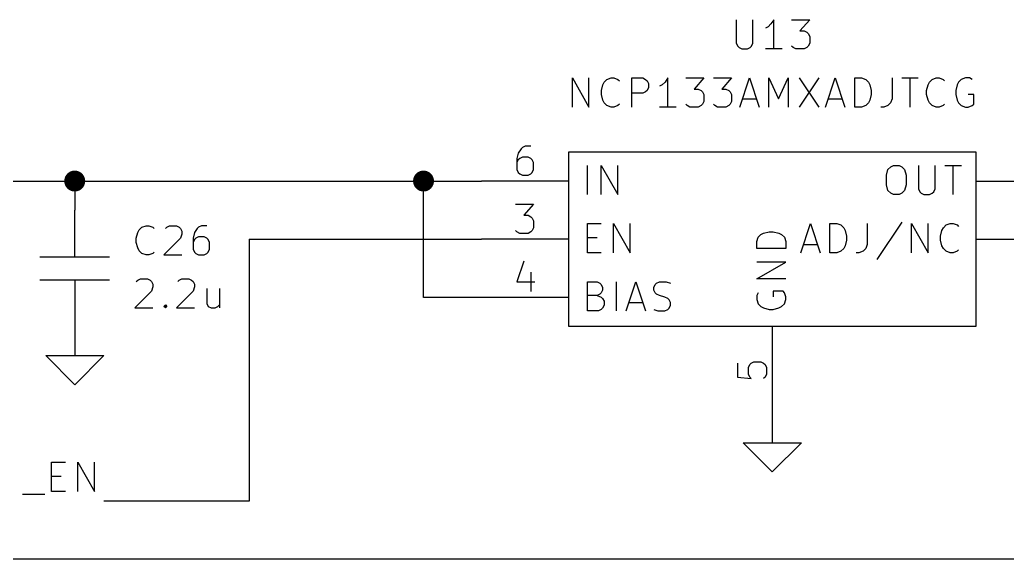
# Model space of a CAD drawing. Extents: x 0.4 to 16.1, y -11.3 to -0.4.
# Drawn here: x 8.155 to 9.854, y -8.35 to -7.423 of the extents above; entities that cross this region are included whole.
import ezdxf

# ---------------------------------------------------------------- set-up
doc = ezdxf.new("R2010")
doc.units = 0
doc.header["$MEASUREMENT"] = 0
for name, color, linetype in [('BLUE3', 171, 'CONTINUOUS'), ('CYAN2', 4, 'CONTINUOUS'), ('GRAY1', 251, 'CONTINUOUS'), ('GREEN3', 91, 'CONTINUOUS'), ('LYELLOW', 51, 'CONTINUOUS'), ('RED2', 1, 'CONTINUOUS'), ('RED3', 11, 'CONTINUOUS')]:
    doc.layers.add(name, color=color, linetype=linetype)

msp = doc.modelspace()

# ---------------------------------------------------------------- linework, layer by layer
at = {"layer": 'BLUE3', "linetype": 'CONTINUOUS'}
msp.add_line((10.95, -8.35), (6.3, -8.35), dxfattribs=at)
at = {"layer": 'CYAN2', "linetype": 'CONTINUOUS'}
for p, q in [((9.3881, -7.4228), (9.3881, -7.4633)), ((9.3881, -7.4228), (9.3881, -7.4633)), ((9.4167, -7.4633), (9.4167, -7.4228)), ((9.4167, -7.4633), (9.4167, -7.4228)), ((9.4524, -7.4228), (9.4476, -7.4299)), ((9.4524, -7.4228), (9.4476, -7.4299)), ((9.4524, -7.4728), (9.4524, -7.4228)), ((9.4524, -7.4728), (9.4524, -7.4228)), ((9.4833, -7.4228), (9.5143, -7.4228)), ((9.4833, -7.4228), (9.5143, -7.4228)), ((9.5143, -7.4228), (9.4976, -7.4419)), ((9.5143, -7.4228), (9.4976, -7.4419)), ((9.4429, -7.4347), (9.4381, -7.4371)), ((9.4429, -7.4347), (9.4381, -7.4371)), ((9.4476, -7.4299), (9.4429, -7.4347)), ((9.4476, -7.4299), (9.4429, -7.4347)), ((9.4976, -7.4419), (9.5048, -7.4419)), ((9.4976, -7.4419), (9.5048, -7.4419)), ((9.5048, -7.4419), (9.5095, -7.4442)), ((9.5048, -7.4419), (9.5095, -7.4442)), ((9.5095, -7.4442), (9.5119, -7.4466)), ((9.5095, -7.4442), (9.5119, -7.4466)), ((9.5119, -7.4466), (9.5143, -7.4514)), ((9.5119, -7.4466), (9.5143, -7.4514)), ((9.5143, -7.4514), (9.5143, -7.4633)), ((9.5143, -7.4514), (9.5143, -7.4633)), ((9.3881, -7.4633), (9.3905, -7.468)), ((9.3881, -7.4633), (9.3905, -7.468)), ((9.3905, -7.468), (9.3929, -7.4704)), ((9.3905, -7.468), (9.3929, -7.4704)), ((9.3929, -7.4704), (9.3976, -7.4728)), ((9.3929, -7.4704), (9.3976, -7.4728)), ((9.3976, -7.4728), (9.4071, -7.4728)), ((9.3976, -7.4728), (9.4071, -7.4728)), ((9.4071, -7.4728), (9.4119, -7.4704)), ((9.4071, -7.4728), (9.4119, -7.4704)), ((9.4119, -7.4704), (9.4143, -7.468)), ((9.4119, -7.4704), (9.4143, -7.468)), ((9.4143, -7.468), (9.4167, -7.4633)), ((9.4143, -7.468), (9.4167, -7.4633)), ((9.4667, -7.4728), (9.4381, -7.4728)), ((9.4667, -7.4728), (9.4381, -7.4728)), ((9.4857, -7.4704), (9.4833, -7.468)), ((9.4857, -7.4704), (9.4833, -7.468)), ((9.4905, -7.4728), (9.4857, -7.4704)), ((9.4905, -7.4728), (9.4857, -7.4704)), ((9.5048, -7.4728), (9.4905, -7.4728)), ((9.5048, -7.4728), (9.4905, -7.4728)), ((9.5095, -7.4704), (9.5048, -7.4728)), ((9.5095, -7.4704), (9.5048, -7.4728)), ((9.5119, -7.468), (9.5095, -7.4704)), ((9.5119, -7.468), (9.5095, -7.4704)), ((9.5143, -7.4633), (9.5119, -7.468)), ((9.5143, -7.4633), (9.5119, -7.468)), ((9.106, -7.5728), (9.106, -7.5228)), ((9.106, -7.5228), (9.1345, -7.5728)), ((9.106, -7.5728), (9.106, -7.5228)), ((9.106, -7.5228), (9.1345, -7.5728)), ((9.1345, -7.5728), (9.1345, -7.5228)), ((9.1345, -7.5728), (9.1345, -7.5228)), ((9.1607, -7.5299), (9.1655, -7.5252)), ((9.1607, -7.5299), (9.1655, -7.5252)), ((9.1655, -7.5252), (9.1726, -7.5228)), ((9.1655, -7.5252), (9.1726, -7.5228)), ((9.1726, -7.5228), (9.1774, -7.5228)), ((9.1726, -7.5228), (9.1774, -7.5228)), ((9.1774, -7.5228), (9.1845, -7.5252)), ((9.1774, -7.5228), (9.1845, -7.5252)), ((9.1845, -7.5252), (9.1869, -7.5276)), ((9.1845, -7.5252), (9.1869, -7.5276)), ((9.2083, -7.5728), (9.2083, -7.5228)), ((9.2083, -7.5228), (9.2274, -7.5228)), ((9.2083, -7.5728), (9.2083, -7.5228)), ((9.2083, -7.5228), (9.2274, -7.5228)), ((9.2274, -7.5228), (9.2321, -7.5252)), ((9.2274, -7.5228), (9.2321, -7.5252)), ((9.2321, -7.5252), (9.2345, -7.5276)), ((9.2321, -7.5252), (9.2345, -7.5276)), ((9.2702, -7.5228), (9.2655, -7.5299)), ((9.2702, -7.5228), (9.2655, -7.5299)), ((9.2702, -7.5728), (9.2702, -7.5228)), ((9.2702, -7.5728), (9.2702, -7.5228)), ((9.3012, -7.5228), (9.3321, -7.5228)), ((9.3012, -7.5228), (9.3321, -7.5228)), ((9.3321, -7.5228), (9.3155, -7.5419)), ((9.3321, -7.5228), (9.3155, -7.5419)), ((9.3488, -7.5228), (9.3798, -7.5228)), ((9.3488, -7.5228), (9.3798, -7.5228)), ((9.3798, -7.5228), (9.3631, -7.5419)), ((9.3798, -7.5228), (9.3631, -7.5419)), ((9.394, -7.5728), (9.4107, -7.5228)), ((9.394, -7.5728), (9.4107, -7.5228)), ((9.4107, -7.5228), (9.4274, -7.5728)), ((9.4107, -7.5228), (9.4274, -7.5728)), ((9.444, -7.5728), (9.444, -7.5228)), ((9.444, -7.5228), (9.4607, -7.5585)), ((9.444, -7.5728), (9.444, -7.5228)), ((9.444, -7.5228), (9.4607, -7.5585)), ((9.4607, -7.5585), (9.4774, -7.5228)), ((9.4607, -7.5585), (9.4774, -7.5228)), ((9.4774, -7.5228), (9.4774, -7.5728)), ((9.4774, -7.5228), (9.4774, -7.5728)), ((9.4964, -7.5228), (9.5298, -7.5728)), ((9.5298, -7.5228), (9.4964, -7.5728)), ((9.4964, -7.5228), (9.5298, -7.5728)), ((9.5298, -7.5228), (9.4964, -7.5728)), ((9.5417, -7.5728), (9.5583, -7.5228)), ((9.5417, -7.5728), (9.5583, -7.5228)), ((9.5583, -7.5228), (9.575, -7.5728)), ((9.5583, -7.5228), (9.575, -7.5728)), ((9.5917, -7.5728), (9.5917, -7.5228)), ((9.5917, -7.5228), (9.6036, -7.5228)), ((9.5917, -7.5728), (9.5917, -7.5228)), ((9.5917, -7.5228), (9.6036, -7.5228)), ((9.6036, -7.5228), (9.6107, -7.5252)), ((9.6036, -7.5228), (9.6107, -7.5252)), ((9.6107, -7.5252), (9.6155, -7.5299)), ((9.6107, -7.5252), (9.6155, -7.5299)), ((9.656, -7.5228), (9.656, -7.5585)), ((9.656, -7.5228), (9.656, -7.5585)), ((9.6726, -7.5228), (9.7012, -7.5228)), ((9.6726, -7.5228), (9.7012, -7.5228)), ((9.6869, -7.5728), (9.6869, -7.5228)), ((9.6869, -7.5728), (9.6869, -7.5228)), ((9.7202, -7.5299), (9.725, -7.5252)), ((9.7202, -7.5299), (9.725, -7.5252)), ((9.725, -7.5252), (9.7321, -7.5228)), ((9.725, -7.5252), (9.7321, -7.5228)), ((9.7321, -7.5228), (9.7369, -7.5228)), ((9.7321, -7.5228), (9.7369, -7.5228)), ((9.7369, -7.5228), (9.744, -7.5252)), ((9.7369, -7.5228), (9.744, -7.5252)), ((9.744, -7.5252), (9.7464, -7.5276)), ((9.744, -7.5252), (9.7464, -7.5276)), ((9.775, -7.5252), (9.7702, -7.5299)), ((9.775, -7.5252), (9.7702, -7.5299)), ((9.7821, -7.5228), (9.775, -7.5252)), ((9.7821, -7.5228), (9.775, -7.5252)), ((9.7893, -7.5228), (9.7821, -7.5228)), ((9.7893, -7.5228), (9.7821, -7.5228)), ((9.794, -7.5252), (9.7893, -7.5228)), ((9.794, -7.5252), (9.7893, -7.5228)), ((9.156, -7.5442), (9.1583, -7.5347)), ((9.156, -7.5442), (9.1583, -7.5347)), ((9.1583, -7.5347), (9.1607, -7.5299)), ((9.1583, -7.5347), (9.1607, -7.5299)), ((9.2345, -7.5276), (9.2369, -7.5323)), ((9.2345, -7.5276), (9.2369, -7.5323)), ((9.2369, -7.5395), (9.2345, -7.5442)), ((9.2369, -7.5395), (9.2345, -7.5442)), ((9.2369, -7.5323), (9.2369, -7.5395)), ((9.2369, -7.5323), (9.2369, -7.5395)), ((9.2607, -7.5347), (9.256, -7.5371)), ((9.2607, -7.5347), (9.256, -7.5371)), ((9.2655, -7.5299), (9.2607, -7.5347)), ((9.2655, -7.5299), (9.2607, -7.5347)), ((9.3155, -7.5419), (9.3226, -7.5419)), ((9.3155, -7.5419), (9.3226, -7.5419)), ((9.3226, -7.5419), (9.3274, -7.5442)), ((9.3226, -7.5419), (9.3274, -7.5442)), ((9.3631, -7.5419), (9.3702, -7.5419)), ((9.3631, -7.5419), (9.3702, -7.5419)), ((9.3702, -7.5419), (9.375, -7.5442)), ((9.3702, -7.5419), (9.375, -7.5442)), ((9.6155, -7.5299), (9.6179, -7.5347)), ((9.6155, -7.5299), (9.6179, -7.5347)), ((9.6179, -7.5347), (9.6202, -7.5442)), ((9.6179, -7.5347), (9.6202, -7.5442)), ((9.7155, -7.5442), (9.7179, -7.5347)), ((9.7155, -7.5442), (9.7179, -7.5347)), ((9.7179, -7.5347), (9.7202, -7.5299)), ((9.7179, -7.5347), (9.7202, -7.5299)), ((9.7679, -7.5347), (9.7655, -7.5442)), ((9.7679, -7.5347), (9.7655, -7.5442)), ((9.7702, -7.5299), (9.7679, -7.5347)), ((9.7702, -7.5299), (9.7679, -7.5347)), ((9.156, -7.5514), (9.156, -7.5442)), ((9.156, -7.5514), (9.156, -7.5442)), ((9.1583, -7.5609), (9.156, -7.5514)), ((9.1583, -7.5609), (9.156, -7.5514)), ((9.2274, -7.549), (9.2083, -7.549)), ((9.2274, -7.549), (9.2083, -7.549)), ((9.2321, -7.5466), (9.2274, -7.549)), ((9.2321, -7.5466), (9.2274, -7.549)), ((9.2345, -7.5442), (9.2321, -7.5466)), ((9.2345, -7.5442), (9.2321, -7.5466)), ((9.3274, -7.5442), (9.3298, -7.5466)), ((9.3274, -7.5442), (9.3298, -7.5466)), ((9.3298, -7.5466), (9.3321, -7.5514)), ((9.3298, -7.5466), (9.3321, -7.5514)), ((9.3321, -7.5514), (9.3321, -7.5633)), ((9.3321, -7.5514), (9.3321, -7.5633)), ((9.375, -7.5442), (9.3774, -7.5466)), ((9.375, -7.5442), (9.3774, -7.5466)), ((9.3774, -7.5466), (9.3798, -7.5514)), ((9.3774, -7.5466), (9.3798, -7.5514)), ((9.3798, -7.5514), (9.3798, -7.5633)), ((9.3798, -7.5514), (9.3798, -7.5633)), ((9.3988, -7.5585), (9.4226, -7.5585)), ((9.3988, -7.5585), (9.4226, -7.5585)), ((9.5464, -7.5585), (9.5702, -7.5585)), ((9.5464, -7.5585), (9.5702, -7.5585)), ((9.6202, -7.5514), (9.6179, -7.5609)), ((9.6202, -7.5514), (9.6179, -7.5609)), ((9.6202, -7.5442), (9.6202, -7.5514)), ((9.6202, -7.5442), (9.6202, -7.5514)), ((9.656, -7.5585), (9.6536, -7.5657)), ((9.656, -7.5585), (9.6536, -7.5657)), ((9.7155, -7.5514), (9.7155, -7.5442)), ((9.7155, -7.5514), (9.7155, -7.5442)), ((9.7179, -7.5609), (9.7155, -7.5514)), ((9.7179, -7.5609), (9.7155, -7.5514)), ((9.7655, -7.5442), (9.7655, -7.5514)), ((9.7655, -7.5442), (9.7655, -7.5514)), ((9.7655, -7.5514), (9.7679, -7.5609)), ((9.7655, -7.5514), (9.7679, -7.5609)), ((9.7964, -7.5514), (9.7869, -7.5514)), ((9.7964, -7.5514), (9.7869, -7.5514)), ((9.7964, -7.568), (9.7964, -7.5514)), ((9.7964, -7.568), (9.7964, -7.5514)), ((9.1607, -7.5657), (9.1583, -7.5609)), ((9.1607, -7.5657), (9.1583, -7.5609)), ((9.1655, -7.5704), (9.1607, -7.5657)), ((9.1655, -7.5704), (9.1607, -7.5657)), ((9.1726, -7.5728), (9.1655, -7.5704)), ((9.1726, -7.5728), (9.1655, -7.5704)), ((9.1774, -7.5728), (9.1726, -7.5728)), ((9.1774, -7.5728), (9.1726, -7.5728)), ((9.1845, -7.5704), (9.1774, -7.5728)), ((9.1845, -7.5704), (9.1774, -7.5728)), ((9.1869, -7.568), (9.1845, -7.5704)), ((9.1869, -7.568), (9.1845, -7.5704)), ((9.2845, -7.5728), (9.256, -7.5728)), ((9.2845, -7.5728), (9.256, -7.5728)), ((9.3036, -7.5704), (9.3012, -7.568)), ((9.3036, -7.5704), (9.3012, -7.568)), ((9.3083, -7.5728), (9.3036, -7.5704)), ((9.3083, -7.5728), (9.3036, -7.5704)), ((9.3226, -7.5728), (9.3083, -7.5728)), ((9.3226, -7.5728), (9.3083, -7.5728)), ((9.3274, -7.5704), (9.3226, -7.5728)), ((9.3274, -7.5704), (9.3226, -7.5728)), ((9.3298, -7.568), (9.3274, -7.5704)), ((9.3298, -7.568), (9.3274, -7.5704)), ((9.3321, -7.5633), (9.3298, -7.568)), ((9.3321, -7.5633), (9.3298, -7.568)), ((9.3512, -7.5704), (9.3488, -7.568)), ((9.3512, -7.5704), (9.3488, -7.568)), ((9.356, -7.5728), (9.3512, -7.5704)), ((9.356, -7.5728), (9.3512, -7.5704)), ((9.3702, -7.5728), (9.356, -7.5728)), ((9.3702, -7.5728), (9.356, -7.5728)), ((9.375, -7.5704), (9.3702, -7.5728)), ((9.375, -7.5704), (9.3702, -7.5728)), ((9.3774, -7.568), (9.375, -7.5704)), ((9.3774, -7.568), (9.375, -7.5704)), ((9.3798, -7.5633), (9.3774, -7.568)), ((9.3798, -7.5633), (9.3774, -7.568)), ((9.6036, -7.5728), (9.5917, -7.5728)), ((9.6036, -7.5728), (9.5917, -7.5728)), ((9.6107, -7.5704), (9.6036, -7.5728)), ((9.6107, -7.5704), (9.6036, -7.5728)), ((9.6155, -7.5657), (9.6107, -7.5704)), ((9.6155, -7.5657), (9.6107, -7.5704)), ((9.6179, -7.5609), (9.6155, -7.5657)), ((9.6179, -7.5609), (9.6155, -7.5657)), ((9.6417, -7.5728), (9.6369, -7.5728)), ((9.6417, -7.5728), (9.6369, -7.5728)), ((9.6488, -7.5704), (9.6417, -7.5728)), ((9.6488, -7.5704), (9.6417, -7.5728)), ((9.6536, -7.5657), (9.6488, -7.5704)), ((9.6536, -7.5657), (9.6488, -7.5704)), ((9.7202, -7.5657), (9.7179, -7.5609)), ((9.7202, -7.5657), (9.7179, -7.5609)), ((9.725, -7.5704), (9.7202, -7.5657)), ((9.725, -7.5704), (9.7202, -7.5657)), ((9.7321, -7.5728), (9.725, -7.5704)), ((9.7321, -7.5728), (9.725, -7.5704)), ((9.7369, -7.5728), (9.7321, -7.5728)), ((9.7369, -7.5728), (9.7321, -7.5728)), ((9.744, -7.5704), (9.7369, -7.5728)), ((9.744, -7.5704), (9.7369, -7.5728)), ((9.7464, -7.568), (9.744, -7.5704)), ((9.7464, -7.568), (9.744, -7.5704)), ((9.7679, -7.5609), (9.7702, -7.5657)), ((9.7679, -7.5609), (9.7702, -7.5657)), ((9.7702, -7.5657), (9.775, -7.5704)), ((9.7702, -7.5657), (9.775, -7.5704)), ((9.775, -7.5704), (9.7821, -7.5728)), ((9.775, -7.5704), (9.7821, -7.5728)), ((9.7821, -7.5728), (9.7869, -7.5728)), ((9.7821, -7.5728), (9.7869, -7.5728)), ((9.7869, -7.5728), (9.794, -7.5704)), ((9.7869, -7.5728), (9.794, -7.5704)), ((9.794, -7.5704), (9.7964, -7.568)), ((9.794, -7.5704), (9.7964, -7.568)), ((9.1319, -7.7231), (9.1319, -7.6731)), ((9.1319, -7.7231), (9.1319, -7.6731)), ((9.1557, -7.7231), (9.1557, -7.6731)), ((9.1557, -7.6731), (9.1843, -7.7231)), ((9.1557, -7.7231), (9.1557, -7.6731)), ((9.1557, -7.6731), (9.1843, -7.7231)), ((9.1843, -7.7231), (9.1843, -7.6731)), ((9.1843, -7.7231), (9.1843, -7.6731)), ((9.649, -7.6803), (9.6538, -7.6755)), ((9.649, -7.6803), (9.6538, -7.6755)), ((9.6538, -7.6755), (9.6586, -7.6731)), ((9.6538, -7.6755), (9.6586, -7.6731)), ((9.6586, -7.6731), (9.6681, -7.6731)), ((9.6586, -7.6731), (9.6681, -7.6731)), ((9.6681, -7.6731), (9.6729, -7.6755)), ((9.6681, -7.6731), (9.6729, -7.6755)), ((9.6729, -7.6755), (9.6776, -7.6803)), ((9.6729, -7.6755), (9.6776, -7.6803)), ((9.7014, -7.6731), (9.7014, -7.7136)), ((9.7014, -7.6731), (9.7014, -7.7136)), ((9.73, -7.7136), (9.73, -7.6731)), ((9.73, -7.7136), (9.73, -7.6731)), ((9.7467, -7.6731), (9.7752, -7.6731)), ((9.7467, -7.6731), (9.7752, -7.6731)), ((9.761, -7.7231), (9.761, -7.6731)), ((9.761, -7.7231), (9.761, -7.6731)), ((9.6467, -7.6898), (9.649, -7.6803)), ((9.6467, -7.6898), (9.649, -7.6803)), ((9.6467, -7.7065), (9.6467, -7.6898)), ((9.6467, -7.7065), (9.6467, -7.6898)), ((9.6776, -7.6803), (9.68, -7.6898)), ((9.6776, -7.6803), (9.68, -7.6898)), ((9.68, -7.6898), (9.68, -7.7065)), ((9.68, -7.6898), (9.68, -7.7065)), ((9.649, -7.716), (9.6467, -7.7065)), ((9.649, -7.716), (9.6467, -7.7065)), ((9.68, -7.7065), (9.6776, -7.716)), ((9.68, -7.7065), (9.6776, -7.716)), ((9.6538, -7.7208), (9.649, -7.716)), ((9.6538, -7.7208), (9.649, -7.716)), ((9.6586, -7.7231), (9.6538, -7.7208)), ((9.6586, -7.7231), (9.6538, -7.7208)), ((9.6681, -7.7231), (9.6586, -7.7231)), ((9.6681, -7.7231), (9.6586, -7.7231)), ((9.6729, -7.7208), (9.6681, -7.7231)), ((9.6729, -7.7208), (9.6681, -7.7231)), ((9.6776, -7.716), (9.6729, -7.7208)), ((9.6776, -7.716), (9.6729, -7.7208)), ((9.7014, -7.7136), (9.7038, -7.7184)), ((9.7014, -7.7136), (9.7038, -7.7184)), ((9.7038, -7.7184), (9.7062, -7.7208)), ((9.7038, -7.7184), (9.7062, -7.7208)), ((9.7062, -7.7208), (9.7109, -7.7231)), ((9.7062, -7.7208), (9.7109, -7.7231)), ((9.7109, -7.7231), (9.7205, -7.7231)), ((9.7109, -7.7231), (9.7205, -7.7231)), ((9.7205, -7.7231), (9.7252, -7.7208)), ((9.7205, -7.7231), (9.7252, -7.7208)), ((9.7252, -7.7208), (9.7276, -7.7184)), ((9.7252, -7.7208), (9.7276, -7.7184)), ((9.7276, -7.7184), (9.73, -7.7136)), ((9.7276, -7.7184), (9.73, -7.7136)), ((8.3607, -7.7839), (8.3654, -7.7792)), ((8.3607, -7.7839), (8.3654, -7.7792)), ((8.3654, -7.7792), (8.3726, -7.7768)), ((8.3654, -7.7792), (8.3726, -7.7768)), ((8.3726, -7.7768), (8.3773, -7.7768)), ((8.3726, -7.7768), (8.3773, -7.7768)), ((8.3773, -7.7768), (8.3845, -7.7792)), ((8.3773, -7.7768), (8.3845, -7.7792)), ((8.3845, -7.7792), (8.3869, -7.7816)), ((8.3845, -7.7792), (8.3869, -7.7816)), ((8.4059, -7.7816), (8.4083, -7.7792)), ((8.4059, -7.7816), (8.4083, -7.7792)), ((8.4083, -7.7792), (8.413, -7.7768)), ((8.4083, -7.7792), (8.413, -7.7768)), ((8.413, -7.7768), (8.4249, -7.7768)), ((8.413, -7.7768), (8.4249, -7.7768)), ((8.4249, -7.7768), (8.4297, -7.7792)), ((8.4249, -7.7768), (8.4297, -7.7792)), ((8.4297, -7.7792), (8.4321, -7.7816)), ((8.4297, -7.7792), (8.4321, -7.7816)), ((8.463, -7.7792), (8.4607, -7.7816)), ((8.463, -7.7792), (8.4607, -7.7816)), ((8.4678, -7.7768), (8.463, -7.7792)), ((8.4678, -7.7768), (8.463, -7.7792)), ((8.4773, -7.7768), (8.4678, -7.7768)), ((8.4773, -7.7768), (8.4678, -7.7768)), ((9.1319, -7.8231), (9.1319, -7.7731)), ((9.1319, -7.7731), (9.1557, -7.7731)), ((9.1319, -7.8231), (9.1319, -7.7731)), ((9.1319, -7.7731), (9.1557, -7.7731)), ((9.1771, -7.8231), (9.1771, -7.7731)), ((9.1771, -7.7731), (9.2057, -7.8231)), ((9.1771, -7.8231), (9.1771, -7.7731)), ((9.1771, -7.7731), (9.2057, -7.8231)), ((9.2057, -7.8231), (9.2057, -7.7731)), ((9.2057, -7.8231), (9.2057, -7.7731)), ((9.499, -7.8231), (9.5157, -7.7731)), ((9.499, -7.8231), (9.5157, -7.7731)), ((9.5157, -7.7731), (9.5324, -7.8231)), ((9.5157, -7.7731), (9.5324, -7.8231)), ((9.549, -7.8231), (9.549, -7.7731)), ((9.549, -7.7731), (9.5609, -7.7731)), ((9.549, -7.8231), (9.549, -7.7731)), ((9.549, -7.7731), (9.5609, -7.7731)), ((9.5609, -7.7731), (9.5681, -7.7755)), ((9.5609, -7.7731), (9.5681, -7.7755)), ((9.5681, -7.7755), (9.5729, -7.7803)), ((9.5681, -7.7755), (9.5729, -7.7803)), ((9.5729, -7.7803), (9.5752, -7.785)), ((9.5729, -7.7803), (9.5752, -7.785)), ((9.6133, -7.7731), (9.6133, -7.8088)), ((9.6133, -7.7731), (9.6133, -7.8088)), ((9.6729, -7.7708), (9.63, -7.835)), ((9.6729, -7.7708), (9.63, -7.835)), ((9.6895, -7.8231), (9.6895, -7.7731)), ((9.6895, -7.7731), (9.7181, -7.8231)), ((9.6895, -7.8231), (9.6895, -7.7731)), ((9.6895, -7.7731), (9.7181, -7.8231)), ((9.7181, -7.8231), (9.7181, -7.7731)), ((9.7181, -7.8231), (9.7181, -7.7731)), ((9.7419, -7.785), (9.7443, -7.7803)), ((9.7419, -7.785), (9.7443, -7.7803)), ((9.7443, -7.7803), (9.749, -7.7755)), ((9.7443, -7.7803), (9.749, -7.7755)), ((9.749, -7.7755), (9.7562, -7.7731)), ((9.749, -7.7755), (9.7562, -7.7731)), ((9.7562, -7.7731), (9.7609, -7.7731)), ((9.7562, -7.7731), (9.7609, -7.7731)), ((9.7609, -7.7731), (9.7681, -7.7755)), ((9.7609, -7.7731), (9.7681, -7.7755)), ((9.7681, -7.7755), (9.7705, -7.7779)), ((9.7681, -7.7755), (9.7705, -7.7779)), ((8.3559, -7.7982), (8.3583, -7.7887)), ((8.3559, -7.7982), (8.3583, -7.7887)), ((8.3583, -7.7887), (8.3607, -7.7839)), ((8.3583, -7.7887), (8.3607, -7.7839)), ((8.4321, -7.7816), (8.4345, -7.7863)), ((8.4321, -7.7816), (8.4345, -7.7863)), ((8.4345, -7.7911), (8.4321, -7.7982)), ((8.4345, -7.7911), (8.4321, -7.7982)), ((8.4345, -7.7863), (8.4345, -7.7911)), ((8.4345, -7.7863), (8.4345, -7.7911)), ((8.4559, -7.7887), (8.4535, -7.7982)), ((8.4559, -7.7887), (8.4535, -7.7982)), ((8.4607, -7.7816), (8.4559, -7.7887)), ((8.4607, -7.7816), (8.4559, -7.7887)), ((8.463, -7.7959), (8.4583, -7.7982)), ((8.463, -7.7959), (8.4583, -7.7982)), ((8.4726, -7.7959), (8.463, -7.7959)), ((8.4726, -7.7959), (8.463, -7.7959)), ((8.4773, -7.7982), (8.4726, -7.7959)), ((8.4773, -7.7982), (8.4726, -7.7959)), ((9.1319, -7.7969), (9.1486, -7.7969)), ((9.1319, -7.7969), (9.1486, -7.7969)), ((9.4231, -7.8038), (9.4255, -7.7967)), ((9.4231, -7.8038), (9.4255, -7.7967)), ((9.4255, -7.7967), (9.4303, -7.7919)), ((9.4255, -7.7967), (9.4303, -7.7919)), ((9.4303, -7.7919), (9.435, -7.7895)), ((9.4303, -7.7919), (9.435, -7.7895)), ((9.435, -7.7895), (9.4446, -7.7871)), ((9.435, -7.7895), (9.4446, -7.7871)), ((9.4446, -7.7871), (9.4517, -7.7871)), ((9.4446, -7.7871), (9.4517, -7.7871)), ((9.4517, -7.7871), (9.4612, -7.7895)), ((9.4517, -7.7871), (9.4612, -7.7895)), ((9.4612, -7.7895), (9.466, -7.7919)), ((9.4612, -7.7895), (9.466, -7.7919)), ((9.466, -7.7919), (9.4708, -7.7967)), ((9.466, -7.7919), (9.4708, -7.7967)), ((9.4708, -7.7967), (9.4731, -7.8038)), ((9.4708, -7.7967), (9.4731, -7.8038)), ((9.5752, -7.785), (9.5776, -7.7946)), ((9.5752, -7.785), (9.5776, -7.7946)), ((9.5776, -7.7946), (9.5776, -7.8017)), ((9.5776, -7.7946), (9.5776, -7.8017)), ((9.7395, -7.7946), (9.7419, -7.785)), ((9.7395, -7.7946), (9.7419, -7.785)), ((9.7395, -7.8017), (9.7395, -7.7946)), ((9.7395, -7.8017), (9.7395, -7.7946)), ((8.3559, -7.8054), (8.3559, -7.7982)), ((8.3559, -7.8054), (8.3559, -7.7982)), ((8.3583, -7.8149), (8.3559, -7.8054)), ((8.3583, -7.8149), (8.3559, -7.8054)), ((8.4321, -7.7982), (8.4035, -7.8268)), ((8.4321, -7.7982), (8.4035, -7.8268)), ((8.4535, -7.7982), (8.4535, -7.8173)), ((8.4535, -7.7982), (8.4535, -7.8173)), ((8.4559, -7.8006), (8.4535, -7.8054)), ((8.4559, -7.8006), (8.4535, -7.8054)), ((8.4583, -7.7982), (8.4559, -7.8006)), ((8.4583, -7.7982), (8.4559, -7.8006)), ((8.4797, -7.8006), (8.4773, -7.7982)), ((8.4797, -7.8006), (8.4773, -7.7982)), ((8.4821, -7.8054), (8.4797, -7.8006)), ((8.4821, -7.8054), (8.4797, -7.8006)), ((8.4821, -7.8173), (8.4821, -7.8054)), ((8.4821, -7.8173), (8.4821, -7.8054)), ((9.4231, -7.8157), (9.4231, -7.8038)), ((9.4231, -7.8157), (9.4231, -7.8038)), ((9.4731, -7.8038), (9.4731, -7.8157)), ((9.4731, -7.8038), (9.4731, -7.8157)), ((9.5038, -7.8088), (9.5276, -7.8088)), ((9.5038, -7.8088), (9.5276, -7.8088)), ((9.5752, -7.8112), (9.5729, -7.816)), ((9.5752, -7.8112), (9.5729, -7.816)), ((9.5776, -7.8017), (9.5752, -7.8112)), ((9.5776, -7.8017), (9.5752, -7.8112)), ((9.6133, -7.8088), (9.6109, -7.816)), ((9.6133, -7.8088), (9.6109, -7.816)), ((9.7419, -7.8112), (9.7395, -7.8017)), ((9.7419, -7.8112), (9.7395, -7.8017)), ((9.7443, -7.816), (9.7419, -7.8112)), ((9.7443, -7.816), (9.7419, -7.8112)), ((8.3607, -7.8197), (8.3583, -7.8149)), ((8.3607, -7.8197), (8.3583, -7.8149)), ((8.3654, -7.8244), (8.3607, -7.8197)), ((8.3654, -7.8244), (8.3607, -7.8197)), ((8.3726, -7.8268), (8.3654, -7.8244)), ((8.3726, -7.8268), (8.3654, -7.8244)), ((8.3773, -7.8268), (8.3726, -7.8268)), ((8.3773, -7.8268), (8.3726, -7.8268)), ((8.3845, -7.8244), (8.3773, -7.8268)), ((8.3845, -7.8244), (8.3773, -7.8268)), ((8.3869, -7.822), (8.3845, -7.8244)), ((8.3869, -7.822), (8.3845, -7.8244)), ((8.4035, -7.8268), (8.4345, -7.8268)), ((8.4035, -7.8268), (8.4345, -7.8268)), ((8.4535, -7.8173), (8.4559, -7.822)), ((8.4535, -7.8173), (8.4559, -7.822)), ((8.4559, -7.822), (8.4583, -7.8244)), ((8.4559, -7.822), (8.4583, -7.8244)), ((8.4583, -7.8244), (8.463, -7.8268)), ((8.4583, -7.8244), (8.463, -7.8268)), ((8.463, -7.8268), (8.4726, -7.8268)), ((8.463, -7.8268), (8.4726, -7.8268)), ((8.4726, -7.8268), (8.4773, -7.8244)), ((8.4726, -7.8268), (8.4773, -7.8244)), ((8.4773, -7.8244), (8.4797, -7.822)), ((8.4773, -7.8244), (8.4797, -7.822)), ((8.4797, -7.822), (8.4821, -7.8173)), ((8.4797, -7.822), (8.4821, -7.8173)), ((9.1557, -7.8231), (9.1319, -7.8231)), ((9.1557, -7.8231), (9.1319, -7.8231)), ((9.4731, -7.8157), (9.4231, -7.8157)), ((9.4731, -7.8157), (9.4231, -7.8157)), ((9.5609, -7.8231), (9.549, -7.8231)), ((9.5609, -7.8231), (9.549, -7.8231)), ((9.5681, -7.8208), (9.5609, -7.8231)), ((9.5681, -7.8208), (9.5609, -7.8231)), ((9.5729, -7.816), (9.5681, -7.8208)), ((9.5729, -7.816), (9.5681, -7.8208)), ((9.599, -7.8231), (9.5943, -7.8231)), ((9.599, -7.8231), (9.5943, -7.8231)), ((9.6062, -7.8208), (9.599, -7.8231)), ((9.6062, -7.8208), (9.599, -7.8231)), ((9.6109, -7.816), (9.6062, -7.8208)), ((9.6109, -7.816), (9.6062, -7.8208)), ((9.749, -7.8208), (9.7443, -7.816)), ((9.749, -7.8208), (9.7443, -7.816)), ((9.7562, -7.8231), (9.749, -7.8208)), ((9.7562, -7.8231), (9.749, -7.8208)), ((9.7609, -7.8231), (9.7562, -7.8231)), ((9.7609, -7.8231), (9.7562, -7.8231)), ((9.7681, -7.8208), (9.7609, -7.8231)), ((9.7681, -7.8208), (9.7609, -7.8231)), ((9.7705, -7.8184), (9.7681, -7.8208)), ((9.7705, -7.8184), (9.7681, -7.8208)), ((9.4231, -7.8681), (9.4731, -7.8395)), ((9.4731, -7.8395), (9.4231, -7.8395)), ((9.4231, -7.8681), (9.4731, -7.8395)), ((9.4731, -7.8395), (9.4231, -7.8395)), ((8.3559, -7.8726), (8.3583, -7.8702)), ((8.3559, -7.8726), (8.3583, -7.8702)), ((8.3583, -7.8702), (8.363, -7.8678)), ((8.3583, -7.8702), (8.363, -7.8678)), ((8.363, -7.8678), (8.3749, -7.8678)), ((8.363, -7.8678), (8.3749, -7.8678)), ((8.3749, -7.8678), (8.3797, -7.8702)), ((8.3749, -7.8678), (8.3797, -7.8702)), ((8.3797, -7.8702), (8.3821, -7.8726)), ((8.3797, -7.8702), (8.3821, -7.8726)), ((8.3821, -7.8726), (8.3845, -7.8773)), ((8.3821, -7.8726), (8.3845, -7.8773)), ((8.3845, -7.8821), (8.3821, -7.8892)), ((8.3845, -7.8821), (8.3821, -7.8892)), ((8.3845, -7.8773), (8.3845, -7.8821)), ((8.3845, -7.8773), (8.3845, -7.8821)), ((8.4273, -7.8726), (8.4297, -7.8702)), ((8.4273, -7.8726), (8.4297, -7.8702)), ((8.4297, -7.8702), (8.4345, -7.8678)), ((8.4297, -7.8702), (8.4345, -7.8678)), ((8.4345, -7.8678), (8.4464, -7.8678)), ((8.4345, -7.8678), (8.4464, -7.8678)), ((8.4464, -7.8678), (8.4511, -7.8702)), ((8.4464, -7.8678), (8.4511, -7.8702)), ((8.4511, -7.8702), (8.4535, -7.8726)), ((8.4511, -7.8702), (8.4535, -7.8726)), ((8.4535, -7.8726), (8.4559, -7.8773)), ((8.4535, -7.8726), (8.4559, -7.8773)), ((8.4559, -7.8821), (8.4535, -7.8892)), ((8.4559, -7.8821), (8.4535, -7.8892)), ((8.4559, -7.8773), (8.4559, -7.8821)), ((8.4559, -7.8773), (8.4559, -7.8821)), ((9.1319, -7.9231), (9.1319, -7.8731)), ((9.1319, -7.8731), (9.1486, -7.8731)), ((9.1319, -7.9231), (9.1319, -7.8731)), ((9.1319, -7.8731), (9.1486, -7.8731)), ((9.1486, -7.8731), (9.1533, -7.8755)), ((9.1486, -7.8731), (9.1533, -7.8755)), ((9.1533, -7.8755), (9.1557, -7.8779)), ((9.1533, -7.8755), (9.1557, -7.8779)), ((9.1557, -7.8779), (9.1581, -7.8827)), ((9.1557, -7.8779), (9.1581, -7.8827)), ((9.1819, -7.9231), (9.1819, -7.8731)), ((9.1819, -7.9231), (9.1819, -7.8731)), ((9.1986, -7.9231), (9.2152, -7.8731)), ((9.1986, -7.9231), (9.2152, -7.8731)), ((9.2152, -7.8731), (9.2319, -7.9231)), ((9.2152, -7.8731), (9.2319, -7.9231)), ((9.2462, -7.8827), (9.2486, -7.8779)), ((9.2462, -7.8827), (9.2486, -7.8779)), ((9.2486, -7.8779), (9.251, -7.8755)), ((9.2486, -7.8779), (9.251, -7.8755)), ((9.251, -7.8755), (9.2557, -7.8731)), ((9.251, -7.8755), (9.2557, -7.8731)), ((9.2557, -7.8731), (9.2676, -7.8731)), ((9.2557, -7.8731), (9.2676, -7.8731)), ((9.2676, -7.8731), (9.2748, -7.8755)), ((9.2676, -7.8731), (9.2748, -7.8755)), ((9.4731, -7.8681), (9.4231, -7.8681)), ((9.4731, -7.8681), (9.4231, -7.8681)), ((8.3821, -7.8892), (8.3535, -7.9178)), ((8.3821, -7.8892), (8.3535, -7.9178)), ((8.4535, -7.8892), (8.4249, -7.9178)), ((8.4535, -7.8892), (8.4249, -7.9178)), ((8.4773, -7.8845), (8.4773, -7.9107)), ((8.4773, -7.8845), (8.4773, -7.9107)), ((8.4988, -7.8845), (8.4988, -7.9178)), ((8.4988, -7.8845), (8.4988, -7.9178)), ((9.1486, -7.8969), (9.1319, -7.8969)), ((9.1486, -7.8969), (9.1319, -7.8969)), ((9.1533, -7.8946), (9.1486, -7.8969)), ((9.1533, -7.8946), (9.1486, -7.8969)), ((9.1486, -7.8969), (9.1557, -7.8993)), ((9.1486, -7.8969), (9.1557, -7.8993)), ((9.1557, -7.8922), (9.1533, -7.8946)), ((9.1557, -7.8922), (9.1533, -7.8946)), ((9.1581, -7.8874), (9.1557, -7.8922)), ((9.1581, -7.8874), (9.1557, -7.8922)), ((9.1581, -7.8827), (9.1581, -7.8874)), ((9.1581, -7.8827), (9.1581, -7.8874)), ((9.2462, -7.8874), (9.2462, -7.8827)), ((9.2462, -7.8874), (9.2462, -7.8827)), ((9.2486, -7.8922), (9.2462, -7.8874)), ((9.2486, -7.8922), (9.2462, -7.8874)), ((9.251, -7.8946), (9.2486, -7.8922)), ((9.251, -7.8946), (9.2486, -7.8922)), ((9.2557, -7.8969), (9.251, -7.8946)), ((9.2557, -7.8969), (9.251, -7.8946)), ((9.2652, -7.8993), (9.2557, -7.8969)), ((9.2652, -7.8993), (9.2557, -7.8969)), ((9.4255, -7.8919), (9.4231, -7.8967)), ((9.4255, -7.8919), (9.4231, -7.8967)), ((9.4231, -7.8967), (9.4231, -7.9038)), ((9.4231, -7.8967), (9.4231, -7.9038)), ((9.4684, -7.8895), (9.4517, -7.8895)), ((9.4517, -7.8895), (9.4517, -7.899)), ((9.4684, -7.8895), (9.4517, -7.8895)), ((9.4517, -7.8895), (9.4517, -7.899)), ((9.4708, -7.8919), (9.4684, -7.8895)), ((9.4708, -7.8919), (9.4684, -7.8895)), ((9.4731, -7.899), (9.4708, -7.8919)), ((9.4731, -7.899), (9.4708, -7.8919)), ((9.4731, -7.9038), (9.4731, -7.899)), ((9.4731, -7.9038), (9.4731, -7.899)), ((8.4035, -7.9154), (8.4059, -7.913)), ((8.4035, -7.9154), (8.4059, -7.913)), ((8.4059, -7.9178), (8.4035, -7.9154)), ((8.4059, -7.9178), (8.4035, -7.9154)), ((8.4059, -7.913), (8.4083, -7.9154)), ((8.4059, -7.913), (8.4059, -7.9178)), ((8.4059, -7.913), (8.4083, -7.9154)), ((8.4059, -7.913), (8.4059, -7.9178)), ((8.4083, -7.9154), (8.4059, -7.9178)), ((8.4083, -7.9154), (8.4059, -7.9178)), ((8.4773, -7.9107), (8.4797, -7.9154)), ((8.4773, -7.9107), (8.4797, -7.9154)), ((8.4797, -7.9154), (8.4845, -7.9178)), ((8.4797, -7.9154), (8.4845, -7.9178)), ((8.4916, -7.9178), (8.4964, -7.9154)), ((8.4916, -7.9178), (8.4964, -7.9154)), ((8.4964, -7.9154), (8.4988, -7.913)), ((8.4964, -7.9154), (8.4988, -7.913)), ((9.1557, -7.8993), (9.1581, -7.9017)), ((9.1557, -7.8993), (9.1581, -7.9017)), ((9.1581, -7.9017), (9.1605, -7.9065)), ((9.1581, -7.9017), (9.1605, -7.9065)), ((9.1605, -7.9136), (9.1581, -7.9184)), ((9.1605, -7.9136), (9.1581, -7.9184)), ((9.1605, -7.9065), (9.1605, -7.9136)), ((9.1605, -7.9065), (9.1605, -7.9136)), ((9.2033, -7.9088), (9.2271, -7.9088)), ((9.2033, -7.9088), (9.2271, -7.9088)), ((9.27, -7.9017), (9.2652, -7.8993)), ((9.27, -7.9017), (9.2652, -7.8993)), ((9.2724, -7.9041), (9.27, -7.9017)), ((9.2724, -7.9041), (9.27, -7.9017)), ((9.2748, -7.9088), (9.2724, -7.9041)), ((9.2748, -7.9088), (9.2724, -7.9041)), ((9.2724, -7.9184), (9.2748, -7.9136)), ((9.2724, -7.9184), (9.2748, -7.9136)), ((9.2748, -7.9136), (9.2748, -7.9088)), ((9.2748, -7.9136), (9.2748, -7.9088)), ((9.4231, -7.9038), (9.4255, -7.9109)), ((9.4231, -7.9038), (9.4255, -7.9109)), ((9.4255, -7.9109), (9.4303, -7.9157)), ((9.4255, -7.9109), (9.4303, -7.9157)), ((9.4303, -7.9157), (9.435, -7.9181)), ((9.4303, -7.9157), (9.435, -7.9181)), ((9.4612, -7.9181), (9.466, -7.9157)), ((9.4612, -7.9181), (9.466, -7.9157)), ((9.466, -7.9157), (9.4708, -7.9109)), ((9.466, -7.9157), (9.4708, -7.9109)), ((9.4708, -7.9109), (9.4731, -7.9038)), ((9.4708, -7.9109), (9.4731, -7.9038)), ((8.3535, -7.9178), (8.3845, -7.9178)), ((8.3535, -7.9178), (8.3845, -7.9178)), ((8.4249, -7.9178), (8.4559, -7.9178)), ((8.4249, -7.9178), (8.4559, -7.9178)), ((8.4845, -7.9178), (8.4916, -7.9178)), ((8.4845, -7.9178), (8.4916, -7.9178)), ((9.1509, -7.9231), (9.1319, -7.9231)), ((9.1509, -7.9231), (9.1319, -7.9231)), ((9.1557, -7.9208), (9.1509, -7.9231)), ((9.1557, -7.9208), (9.1509, -7.9231)), ((9.1581, -7.9184), (9.1557, -7.9208)), ((9.1581, -7.9184), (9.1557, -7.9208)), ((9.2462, -7.9208), (9.2533, -7.9231)), ((9.2462, -7.9208), (9.2533, -7.9231)), ((9.2533, -7.9231), (9.2652, -7.9231)), ((9.2533, -7.9231), (9.2652, -7.9231)), ((9.2652, -7.9231), (9.27, -7.9208)), ((9.2652, -7.9231), (9.27, -7.9208)), ((9.27, -7.9208), (9.2724, -7.9184)), ((9.27, -7.9208), (9.2724, -7.9184)), ((9.435, -7.9181), (9.4446, -7.9205)), ((9.435, -7.9181), (9.4446, -7.9205)), ((9.4446, -7.9205), (9.4517, -7.9205)), ((9.4446, -7.9205), (9.4517, -7.9205)), ((9.4517, -7.9205), (9.4612, -7.9181)), ((9.4517, -7.9205), (9.4612, -7.9181))]:
    msp.add_line(p, q, dxfattribs=at)
at = {"layer": 'GRAY1', "linetype": 'CONTINUOUS'}
for p, q in [((8.2102, -8.2333), (8.2102, -8.1833)), ((8.2102, -8.1833), (8.234, -8.1833)), ((8.2554, -8.2333), (8.2554, -8.1833)), ((8.2554, -8.1833), (8.284, -8.2333)), ((8.284, -8.2333), (8.284, -8.1833)), ((8.2102, -8.2071), (8.2268, -8.2071)), ((8.1602, -8.2381), (8.1983, -8.2381)), ((8.234, -8.2333), (8.2102, -8.2333))]:
    msp.add_line(p, q, dxfattribs=at)
at = {"layer": 'GREEN3', "linetype": 'CONTINUOUS'}
for p, q in [((8.05, -7.7), (8.25, -7.7)), ((8.25, -7.7), (8.85, -7.7)), ((8.25, -7.7), (8.25, -7.75)), ((8.85, -7.9), (8.85, -7.7)), ((8.85, -7.7), (8.95, -7.7)), ((8.55, -7.8), (8.55, -8.25)), ((8.55, -7.8), (8.95, -7.8)), ((8.95, -7.9), (8.85, -7.9)), ((8.55, -8.25), (8.3, -8.25))]:
    msp.add_line(p, q, dxfattribs=at)
at = {"layer": 'GREEN3', "const_width": 0.018}
for points in [[(8.241, -7.7, 1), (8.259, -7.7, 1)], [(8.841, -7.7, 1), (8.859, -7.7, 1)]]:
    msp.add_lwpolyline(points, format="xyb", close=True, dxfattribs=at)
at = {"layer": 'LYELLOW', "linetype": 'CONTINUOUS'}
for p, q in [((9.1, -7.95), (9.1, -7.65)), ((9.1, -7.65), (9.8, -7.65)), ((9.8, -7.65), (9.8, -7.95)), ((9.8, -7.95), (9.1, -7.95))]:
    msp.add_line(p, q, dxfattribs=at)
at = {"layer": 'RED2', "linetype": 'CONTINUOUS'}
for p, q in [((9.1, -7.95), (9.1, -7.65)), ((9.1, -7.65), (9.8, -7.65)), ((9.8, -7.65), (9.8, -7.95)), ((9.1, -7.7), (8.95, -7.7)), ((9.1, -7.7), (8.95, -7.7)), ((9.8, -7.7), (9.95, -7.7)), ((9.8, -7.7), (9.95, -7.7)), ((8.25, -7.83), (8.25, -7.75)), ((8.25, -7.83), (8.25, -7.75)), ((9.1, -7.8), (8.95, -7.8)), ((9.1, -7.8), (8.95, -7.8)), ((9.8, -7.8), (9.95, -7.8)), ((9.8, -7.8), (9.95, -7.8)), ((8.19, -7.83), (8.31, -7.83)), ((8.19, -7.87), (8.31, -7.87)), ((8.25, -7.87), (8.25, -7.95)), ((8.25, -7.87), (8.25, -7.95)), ((9.1, -7.9), (8.95, -7.9)), ((9.1, -7.9), (8.95, -7.9)), ((8.25, -7.95), (8.25, -8)), ((9.8, -7.95), (9.1, -7.95)), ((9.45, -7.95), (9.45, -8.1)), ((9.45, -7.95), (9.45, -8.1)), ((8.25, -8.05), (8.2, -8)), ((8.2, -8), (8.25, -8)), ((8.25, -8), (8.3, -8)), ((8.3, -8), (8.25, -8.05)), ((9.45, -8.1), (9.45, -8.15)), ((9.45, -8.2), (9.4, -8.15)), ((9.4, -8.15), (9.45, -8.15)), ((9.45, -8.15), (9.5, -8.15)), ((9.5, -8.15), (9.45, -8.2))]:
    msp.add_line(p, q, dxfattribs=at)
at = {"layer": 'RED3', "linetype": 'CONTINUOUS'}
for p, q in [((9.0202, -7.6423), (9.0179, -7.6446)), ((9.0202, -7.6423), (9.0179, -7.6446)), ((9.025, -7.6399), (9.0202, -7.6423)), ((9.025, -7.6399), (9.0202, -7.6423)), ((9.0345, -7.6399), (9.025, -7.6399)), ((9.0345, -7.6399), (9.025, -7.6399)), ((9.0131, -7.6518), (9.0107, -7.6613)), ((9.0131, -7.6518), (9.0107, -7.6613)), ((9.0107, -7.6613), (9.0107, -7.6804)), ((9.0107, -7.6613), (9.0107, -7.6804)), ((9.0179, -7.6446), (9.0131, -7.6518)), ((9.0179, -7.6446), (9.0131, -7.6518)), ((9.0155, -7.6613), (9.0131, -7.6637)), ((9.0155, -7.6613), (9.0131, -7.6637)), ((9.0202, -7.6589), (9.0155, -7.6613)), ((9.0202, -7.6589), (9.0155, -7.6613)), ((9.0298, -7.6589), (9.0202, -7.6589)), ((9.0298, -7.6589), (9.0202, -7.6589)), ((9.0345, -7.6613), (9.0298, -7.6589)), ((9.0345, -7.6613), (9.0298, -7.6589)), ((9.0369, -7.6637), (9.0345, -7.6613)), ((9.0369, -7.6637), (9.0345, -7.6613)), ((9.0131, -7.6637), (9.0107, -7.6684)), ((9.0131, -7.6637), (9.0107, -7.6684)), ((9.0393, -7.6684), (9.0369, -7.6637)), ((9.0393, -7.6684), (9.0369, -7.6637)), ((9.0393, -7.6804), (9.0393, -7.6684)), ((9.0393, -7.6804), (9.0393, -7.6684)), ((9.0107, -7.6804), (9.0131, -7.6851)), ((9.0107, -7.6804), (9.0131, -7.6851)), ((9.0131, -7.6851), (9.0155, -7.6875)), ((9.0131, -7.6851), (9.0155, -7.6875)), ((9.0155, -7.6875), (9.0202, -7.6899)), ((9.0155, -7.6875), (9.0202, -7.6899)), ((9.0202, -7.6899), (9.0298, -7.6899)), ((9.0202, -7.6899), (9.0298, -7.6899)), ((9.0298, -7.6899), (9.0345, -7.6875)), ((9.0298, -7.6899), (9.0345, -7.6875)), ((9.0345, -7.6875), (9.0369, -7.6851)), ((9.0345, -7.6875), (9.0369, -7.6851)), ((9.0369, -7.6851), (9.0393, -7.6804)), ((9.0369, -7.6851), (9.0393, -7.6804)), ((9.0083, -7.7399), (9.0393, -7.7399)), ((9.0083, -7.7399), (9.0393, -7.7399)), ((9.0393, -7.7399), (9.0226, -7.7589)), ((9.0393, -7.7399), (9.0226, -7.7589)), ((9.0226, -7.7589), (9.0298, -7.7589)), ((9.0226, -7.7589), (9.0298, -7.7589)), ((9.0298, -7.7589), (9.0345, -7.7613)), ((9.0298, -7.7589), (9.0345, -7.7613)), ((9.0345, -7.7613), (9.0369, -7.7637)), ((9.0345, -7.7613), (9.0369, -7.7637)), ((9.0369, -7.7637), (9.0393, -7.7684)), ((9.0369, -7.7637), (9.0393, -7.7684)), ((9.0393, -7.7684), (9.0393, -7.7804)), ((9.0393, -7.7684), (9.0393, -7.7804)), ((9.0107, -7.7875), (9.0083, -7.7851)), ((9.0107, -7.7875), (9.0083, -7.7851)), ((9.0155, -7.7899), (9.0107, -7.7875)), ((9.0155, -7.7899), (9.0107, -7.7875)), ((9.0298, -7.7899), (9.0155, -7.7899)), ((9.0298, -7.7899), (9.0155, -7.7899)), ((9.0345, -7.7875), (9.0298, -7.7899)), ((9.0345, -7.7875), (9.0298, -7.7899)), ((9.0369, -7.7851), (9.0345, -7.7875)), ((9.0369, -7.7851), (9.0345, -7.7875)), ((9.0393, -7.7804), (9.0369, -7.7851)), ((9.0393, -7.7804), (9.0369, -7.7851)), ((9.0226, -7.8375), (9.0107, -7.8732)), ((9.0226, -7.8375), (9.0107, -7.8732)), ((9.0345, -7.8565), (9.0345, -7.8899)), ((9.0345, -7.8565), (9.0345, -7.8899)), ((9.0107, -7.8732), (9.0417, -7.8732)), ((9.0107, -7.8732), (9.0417, -7.8732)), ((9.3899, -8.0131), (9.3899, -8.0369)), ((9.3899, -8.0131), (9.3899, -8.0369)), ((9.4089, -8.0202), (9.4113, -8.0155)), ((9.4089, -8.0202), (9.4113, -8.0155)), ((9.4113, -8.0155), (9.4137, -8.0131)), ((9.4113, -8.0155), (9.4137, -8.0131)), ((9.4137, -8.0131), (9.4184, -8.0107)), ((9.4137, -8.0131), (9.4184, -8.0107)), ((9.4184, -8.0107), (9.4304, -8.0107)), ((9.4184, -8.0107), (9.4304, -8.0107)), ((9.4304, -8.0107), (9.4351, -8.0131)), ((9.4304, -8.0107), (9.4351, -8.0131)), ((9.4351, -8.0131), (9.4375, -8.0155)), ((9.4351, -8.0131), (9.4375, -8.0155)), ((9.4375, -8.0155), (9.4399, -8.0202)), ((9.4375, -8.0155), (9.4399, -8.0202)), ((9.4089, -8.0321), (9.4089, -8.0202)), ((9.4089, -8.0321), (9.4089, -8.0202)), ((9.4113, -8.0369), (9.4089, -8.0321)), ((9.4113, -8.0369), (9.4089, -8.0321)), ((9.4399, -8.0321), (9.4375, -8.0369)), ((9.4399, -8.0321), (9.4375, -8.0369)), ((9.4399, -8.0202), (9.4399, -8.0321)), ((9.4399, -8.0202), (9.4399, -8.0321)), ((9.3899, -8.0369), (9.4137, -8.0393)), ((9.3899, -8.0369), (9.4137, -8.0393)), ((9.4137, -8.0393), (9.4113, -8.0369)), ((9.4137, -8.0393), (9.4113, -8.0369)), ((9.4375, -8.0369), (9.4351, -8.0393)), ((9.4375, -8.0369), (9.4351, -8.0393))]:
    msp.add_line(p, q, dxfattribs=at)

doc.saveas('drawing.dxf')
